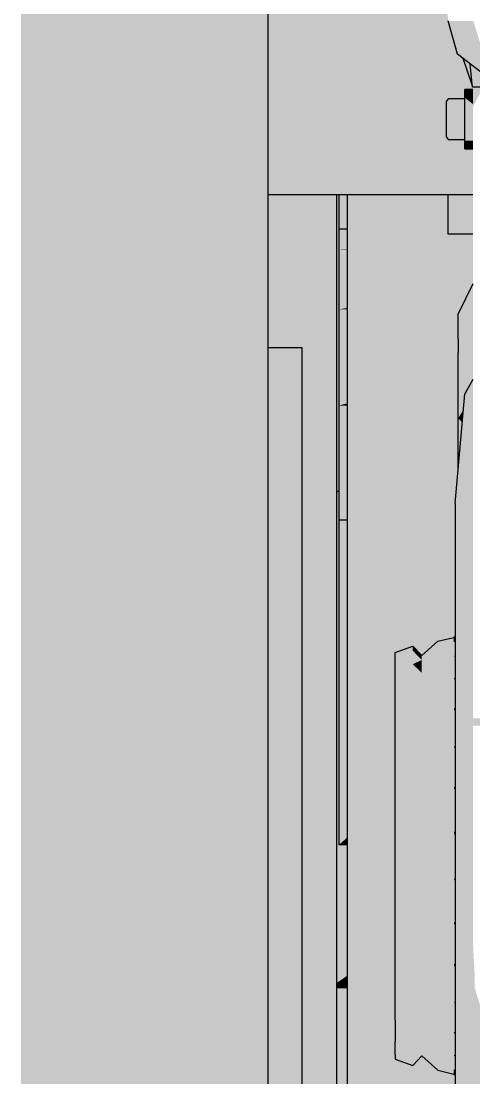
# Model space of a CAD drawing. Header units: millimetres. Extents: x 365175 to 2667127, y -330297 to -162108.
# Drawn here: x 1707990 to 1708253, y -326964 to -326348 of the extents above; entities that cross this region are included whole.
import ezdxf

# ---------------------------------------------------------------- set-up
doc = ezdxf.new("R2010")
doc.units = ezdxf.units.MM
doc.header["$MEASUREMENT"] = 0
for name, color, linetype in [('Cars', 7, 'Continuous'), ('Cotations - 1_100', 7, 'Continuous'), ('Portes ARCHICAD', 7, 'Continuous')]:
    doc.layers.add(name, color=color, linetype=linetype)
doc.styles.add('STYLE_GENERE_4', font='')
doc.styles.get('STYLE_GENERE_4').set_extended_font_data('Arial')
doc.dimstyles.new('STYLE_GENERE__3', dxfattribs={"dimtxt": 500, "dimasz": 190, "dimexe": 0.18, "dimexo": 0.0625, "dimgap": 0, "dimtad": 1, "dimlfac": 0.001, "dimzin": 0, "dimdsep": 46, "dimtxsty": 'STYLE_GENERE_4', "dimblk": 'ARROWHEAD_6', "dimblk1": 'ARROWHEAD_6', "dimblk2": 'ARROWHEAD_6', "dimcen": 0.09, "dimse1": 1, "dimse2": 1, "dimclrd": 5, "dimclre": 5, "dimclrt": 5, "dimazin": 0, "dimtfac": 1, "dimtdec": 4, "dimtmove": 0, "dimatfit": 3, "dimfxl": 0, "dimtolj": 1, "dimtzin": 0, "dimarcsym": 0})

# ---------------------------------------------------------------- blocks, each defined once
blk = doc.blocks.new('Élément de coupe_7_1', base_point=(1275690.65, -327096.82))
at = {"layer": 'Portes ARCHICAD', "linetype": 'Continuous', "lineweight": 0, "true_color": 0x000000}
for points in [[(1707989.74, -324696.82), (1707989.74, -327096.82), (1708179.75, -327096.82), (1708179.75, -326911.45), (1708173.43, -326911.45), (1708173.43, -327015.46), (1708133.43, -327015.46), (1708133.43, -325840.62), (1708110.49, -325837.51), (1708082.43, -325826.73), (1708071.18, -325802.79), (1708071.18, -325769.65), (1708079.67, -325742.83), (1708084.52, -325737.08), (1708121.21, -325721.73), (1708133.43, -325720.33), (1708133.43, -325690.33), (1708106.13, -325678.17), (1708104.28, -325673.38), (1708094.95, -325645.35), (1708102.83, -325511.08), (1708113.39, -325483.96), (1708117.99, -325477.42), (1708133.43, -325467.9), (1708133.43, -324696.82)], [(1707989.74, -325180.14), (1707989.74, -327096.82), (1708179.75, -327096.82), (1708179.75, -326911.45), (1708173.43, -326911.45), (1708173.43, -327015.46), (1708133.43, -327015.46), (1708133.43, -325840.62), (1708110.49, -325837.51), (1708082.43, -325826.73), (1708071.18, -325802.79), (1708071.18, -325769.65), (1708079.67, -325742.83), (1708084.52, -325737.08), (1708121.21, -325721.73), (1708133.43, -325720.33), (1708133.43, -325690.33), (1708106.13, -325678.17), (1708104.28, -325673.38), (1708094.95, -325645.35), (1708102.83, -325511.08), (1708113.39, -325483.96), (1708117.99, -325477.42), (1708133.43, -325467.9), (1708133.43, -325180.14)], [(1708179.75, -326449.46), (1708173.43, -326449.46), (1708173.43, -326622.46), (1708174.75, -326622.46), (1708174.75, -326469.46), (1708179.75, -326469.46)], [(1708179.75, -326449.46), (1708173.43, -326449.46), (1708173.43, -326622.46), (1708174.75, -326622.46), (1708174.75, -326469.46), (1708179.75, -326469.46)]]:
    blk.add_hatch(color=18, dxfattribs=at).paths.add_polyline_path(points)
blk = doc.blocks.new('Élément de coupe_13_1', base_point=(1275690.65, -327096.82))
at = {"layer": 'Cars', "linetype": 'Continuous', "lineweight": 0, "true_color": 0x000000}
for points in [[(1708133.43, -325840.62), (1708133.43, -326449.46), (1708236.31, -326338.22), (1708229.39, -326317.76), (1708208.13, -326289.01), (1708200.6, -326007.86), (1708208.34, -325994.37), (1708208.83, -325939.75), (1708202.06, -325937.88), (1708181.15, -325923.02), (1708169.38, -325903.01), (1708165.7, -325880.85), (1708167.37, -325845.22)], [(1708133.43, -325840.62), (1708133.43, -326449.46), (1708236.31, -326338.22), (1708229.39, -326317.76), (1708208.13, -326289.01), (1708200.6, -326007.86), (1708208.34, -325994.37), (1708208.83, -325939.75), (1708202.06, -325937.88), (1708181.15, -325923.02), (1708169.38, -325903.01), (1708165.7, -325880.85), (1708167.37, -325845.22)], [(1708133.43, -326449.46), (1708252.78, -326449.46), (1708252.78, -326422.79), (1708248.12, -326422.79), (1708248.12, -326417.62), (1708238.63, -326417.62), (1708237.18, -326415.93), (1708237.18, -326395.2), (1708238.63, -326393.51), (1708248.12, -326393.51), (1708248.12, -326388.35), (1708252.78, -326388.35), (1708252.78, -326386.95), (1708252.58, -326386.95), (1708252.5, -326386.11), (1708247.14, -326370.25), (1708243.81, -326367.7), (1708238.41, -326348.3), (1708238, -326343.24), (1708236.31, -326338.22)], [(1708133.43, -326449.46), (1708252.78, -326449.46), (1708252.78, -326422.79), (1708248.12, -326422.79), (1708248.12, -326417.62), (1708238.63, -326417.62), (1708237.18, -326415.93), (1708237.18, -326395.2), (1708238.63, -326393.51), (1708248.12, -326393.51), (1708248.12, -326388.35), (1708252.78, -326388.35), (1708252.78, -326386.95), (1708252.58, -326386.95), (1708252.5, -326386.11), (1708247.14, -326370.25), (1708243.81, -326367.7), (1708238.41, -326348.3), (1708238, -326343.24), (1708236.31, -326338.22)], [(1708253.11, -326348.42), (1708238.41, -326348.3), (1708259.07, -326367.98)], [(1708253.11, -326348.42), (1708238.41, -326348.3), (1708259.07, -326367.98)], [(1708238.41, -326348.3), (1708243.81, -326367.7), (1708259.07, -326367.98)], [(1708238.41, -326348.3), (1708243.81, -326367.7), (1708259.07, -326367.98)], [(1708259.07, -326367.98), (1708243.81, -326367.7), (1708263.02, -326382.43)], [(1708259.07, -326367.98), (1708243.81, -326367.7), (1708263.02, -326382.43)], [(1708251.31, -326373.45), (1708247.14, -326370.25), (1708252.5, -326386.11)], [(1708251.31, -326373.45), (1708247.14, -326370.25), (1708252.5, -326386.11)], [(1708251.31, -326373.45), (1708252.58, -326386.95), (1708253.36, -326375.02)], [(1708251.31, -326373.45), (1708252.58, -326386.95), (1708253.36, -326375.02)], [(1708253.36, -326375.02), (1708252.58, -326386.95), (1708258.49, -326386.99), (1708258.47, -326378.94)], [(1708253.36, -326375.02), (1708252.58, -326386.95), (1708258.49, -326386.99), (1708258.47, -326378.94)], [(1708252.78, -326398.67), (1708258.7, -326386.99), (1708258.49, -326386.99), (1708252.78, -326386.95)], [(1708252.78, -326398.67), (1708258.7, -326386.99), (1708258.49, -326386.99), (1708252.78, -326386.95)], [(1708248.12, -326393.51), (1708237.18, -326395.2), (1708248.12, -326395.2)], [(1708248.12, -326393.51), (1708237.18, -326395.2), (1708248.12, -326395.2)], [(1708248.12, -326393.51), (1708238.63, -326393.51), (1708237.18, -326395.2)], [(1708248.12, -326393.51), (1708238.63, -326393.51), (1708237.18, -326395.2)], [(1708248.12, -326393.06), (1708252.78, -326393.06), (1708252.78, -326389.03), (1708248.12, -326388.35)], [(1708248.12, -326393.06), (1708252.78, -326393.06), (1708252.78, -326389.03), (1708248.12, -326388.35)], [(1708248.12, -326388.35), (1708252.78, -326389.03), (1708252.78, -326388.35)], [(1708248.12, -326388.35), (1708252.78, -326389.03), (1708252.78, -326388.35)], [(1708248.12, -326393.06), (1708252.78, -326396.7), (1708252.78, -326393.06)], [(1708248.12, -326393.06), (1708252.78, -326396.7), (1708252.78, -326393.06)], [(1708248.12, -326393.06), (1708248.12, -326418.07), (1708252.78, -326418.07), (1708252.78, -326398.67), (1708252.78, -326396.7)], [(1708248.12, -326393.06), (1708248.12, -326418.07), (1708252.78, -326418.07), (1708252.78, -326398.67), (1708252.78, -326396.7)], [(1708237.18, -326415.93), (1708248.12, -326395.2), (1708237.18, -326395.2)], [(1708237.18, -326415.93), (1708248.12, -326395.2), (1708237.18, -326395.2)], [(1708248.12, -326395.2), (1708237.18, -326415.93), (1708248.12, -326415.93)], [(1708248.12, -326395.2), (1708237.18, -326415.93), (1708248.12, -326415.93)], [(1708248.12, -326415.93), (1708237.18, -326415.93), (1708248.12, -326417.62)], [(1708248.12, -326415.93), (1708237.18, -326415.93), (1708248.12, -326417.62)], [(1708237.18, -326415.93), (1708238.63, -326417.62), (1708248.12, -326417.62)], [(1708237.18, -326415.93), (1708238.63, -326417.62), (1708248.12, -326417.62)], [(1708248.12, -326422.79), (1708252.78, -326422.79), (1708252.78, -326420.3), (1708252.78, -326418.76), (1708248.12, -326418.07)], [(1708248.12, -326422.79), (1708252.78, -326422.79), (1708252.78, -326420.3), (1708252.78, -326418.76), (1708248.12, -326418.07)], [(1708248.12, -326418.07), (1708252.78, -326418.76), (1708252.78, -326418.07)], [(1708248.12, -326418.07), (1708252.78, -326418.76), (1708252.78, -326418.07)], [(1708153.43, -326538.55), (1708133.43, -326449.46), (1708133.43, -326538.55)], [(1708153.43, -326538.55), (1708133.43, -326449.46), (1708133.43, -326538.55)], [(1708153.43, -326538.55), (1708133.43, -326449.46), (1708133.43, -326538.55)], [(1708153.43, -326538.55), (1708173.43, -326449.46), (1708133.43, -326449.46)], [(1708153.43, -326538.55), (1708173.43, -326449.46), (1708133.43, -326449.46)], [(1708153.43, -326538.55), (1708173.43, -326449.46), (1708133.43, -326449.46)], [(1708173.43, -326668.55), (1708173.43, -326449.46), (1708153.43, -326538.55)], [(1708173.43, -326668.55), (1708173.43, -326449.46), (1708153.43, -326538.55)], [(1708173.43, -326668.55), (1708173.43, -326449.46), (1708153.43, -326538.55)], [(1708179.75, -327015.46), (1708242.39, -326992.67), (1708242.39, -326962.65), (1708241.69, -326962.03), (1708232.36, -326959.78), (1708223.03, -326951.41), (1708217.82, -326956.89), (1708207.54, -326953.27), (1708207.54, -326716.25), (1708217.82, -326712.63), (1708223.03, -326718.11), (1708232.36, -326709.74), (1708241.69, -326707.49), (1708242.39, -326706.87), (1708242.39, -326629.43), (1708244.23, -326609.01), (1708244.23, -326518.91), (1708252.78, -326501.52), (1708252.78, -326478.6), (1708252.78, -326472.46), (1708238.22, -326472.46), (1708238.22, -326449.46), (1708179.75, -326449.46)], [(1708179.75, -327015.46), (1708242.39, -326992.67), (1708242.39, -326962.65), (1708241.69, -326962.03), (1708232.36, -326959.78), (1708223.03, -326951.41), (1708217.82, -326956.89), (1708207.54, -326953.27), (1708207.54, -326716.25), (1708217.82, -326712.63), (1708223.03, -326718.11), (1708232.36, -326709.74), (1708241.69, -326707.49), (1708242.39, -326706.87), (1708242.39, -326629.43), (1708244.23, -326609.01), (1708244.23, -326518.91), (1708252.78, -326501.52), (1708252.78, -326478.6), (1708252.78, -326472.46), (1708238.22, -326472.46), (1708238.22, -326449.46), (1708179.75, -326449.46)], [(1708238.22, -326472.46), (1708252.78, -326472.23), (1708252.78, -326459.83), (1708252.78, -326450.25), (1708252.78, -326449.46), (1708238.22, -326449.46)], [(1708238.22, -326472.46), (1708252.78, -326472.23), (1708252.78, -326459.83), (1708252.78, -326450.25), (1708252.78, -326449.46), (1708238.22, -326449.46)], [(1708174.75, -326481.37), (1708179.75, -326481.09), (1708179.75, -326469.46), (1708174.75, -326469.46)], [(1708174.75, -326481.37), (1708179.75, -326481.09), (1708179.75, -326469.46), (1708174.75, -326469.46)], [(1708238.22, -326472.46), (1708252.78, -326472.46), (1708252.78, -326472.23)], [(1708238.22, -326472.46), (1708252.78, -326472.46), (1708252.78, -326472.23)], [(1708174.75, -326481.37), (1708179.75, -326481.37), (1708179.75, -326481.09)], [(1708174.75, -326481.37), (1708179.75, -326481.37), (1708179.75, -326481.09)], [(1708174.75, -326516.38), (1708179.75, -326515.56), (1708179.75, -326481.37), (1708174.75, -326481.37)], [(1708174.75, -326516.38), (1708179.75, -326515.56), (1708179.75, -326481.37), (1708174.75, -326481.37)], [(1708244.23, -326525.26), (1708252.78, -326505.38), (1708252.78, -326501.52), (1708244.23, -326518.91)], [(1708244.23, -326525.26), (1708252.78, -326505.38), (1708252.78, -326501.52), (1708244.23, -326518.91)], [(1708252.78, -326505.38), (1708244.23, -326525.26), (1708252.78, -326508.19), (1708252.78, -326505.84)], [(1708252.78, -326505.38), (1708244.23, -326525.26), (1708252.78, -326508.19), (1708252.78, -326505.84)], [(1708244.23, -326533.69), (1708252.78, -326513.31), (1708252.78, -326511.11), (1708252.78, -326508.19), (1708244.23, -326525.26)], [(1708244.23, -326533.69), (1708252.78, -326513.31), (1708252.78, -326511.11), (1708252.78, -326508.19), (1708244.23, -326525.26)], [(1708174.75, -326516.38), (1708179.75, -326516.38), (1708179.75, -326515.56)], [(1708174.75, -326516.38), (1708179.75, -326516.38), (1708179.75, -326515.56)], [(1708174.75, -326572.42), (1708179.75, -326571.1), (1708179.75, -326516.38), (1708174.75, -326516.38)], [(1708174.75, -326572.42), (1708179.75, -326571.1), (1708179.75, -326516.38), (1708174.75, -326516.38)], [(1708244.23, -326533.69), (1708252.78, -326517.24), (1708252.78, -326513.31)], [(1708244.23, -326533.69), (1708252.78, -326517.24), (1708252.78, -326513.31)], [(1708244.23, -326533.69), (1708244.23, -326541.51), (1708252.78, -326521.99), (1708252.78, -326517.24)], [(1708244.23, -326533.69), (1708244.23, -326541.51), (1708252.78, -326521.99), (1708252.78, -326517.24)], [(1708244.23, -326541.51), (1708252.78, -326525.17), (1708252.78, -326522.08), (1708252.78, -326521.99)], [(1708244.23, -326541.51), (1708252.78, -326525.17), (1708252.78, -326522.08), (1708252.78, -326521.99)], [(1708244.23, -326541.51), (1708252.78, -326542.17), (1708252.78, -326525.17)], [(1708244.23, -326541.51), (1708252.78, -326542.17), (1708252.78, -326525.17)], [(1708133.43, -327015.46), (1708153.43, -326538.55), (1708133.43, -326538.55)], [(1708133.43, -327015.46), (1708153.43, -326538.55), (1708133.43, -326538.55)], [(1708133.43, -327015.46), (1708153.43, -326538.55), (1708133.43, -326538.55)], [(1708153.43, -327015.46), (1708153.43, -326538.55), (1708133.43, -327015.46)], [(1708153.43, -327015.46), (1708153.43, -326538.55), (1708133.43, -327015.46)], [(1708153.43, -327015.46), (1708153.43, -326538.55), (1708133.43, -327015.46)], [(1708153.43, -326668.55), (1708173.43, -326668.55), (1708153.43, -326538.55)], [(1708153.43, -326668.55), (1708173.43, -326668.55), (1708153.43, -326538.55)], [(1708153.43, -326668.55), (1708173.43, -326668.55), (1708153.43, -326538.55)], [(1708244.23, -326541.51), (1708244.23, -326579.88), (1708247.32, -326574.69), (1708248.13, -326565.66), (1708252.78, -326557.24), (1708252.78, -326542.17)], [(1708244.23, -326541.51), (1708244.23, -326579.88), (1708247.32, -326574.69), (1708248.13, -326565.66), (1708252.78, -326557.24), (1708252.78, -326542.17)], [(1708248.13, -326565.66), (1708248.13, -326571.54), (1708252.78, -326561.51), (1708252.78, -326557.24)], [(1708248.13, -326565.66), (1708248.13, -326571.54), (1708252.78, -326561.51), (1708252.78, -326557.24)], [(1708242.39, -326633.92), (1708248.13, -326565.66), (1708242.39, -326629.43)], [(1708242.39, -326633.92), (1708248.13, -326565.66), (1708242.39, -326629.43)], [(1708248.13, -326565.66), (1708242.39, -326633.92), (1708248.13, -326571.54)], [(1708248.13, -326565.66), (1708242.39, -326633.92), (1708248.13, -326571.54)], [(1708252.78, -326561.51), (1708248.13, -326571.54), (1708252.78, -326563.3)], [(1708252.78, -326561.51), (1708248.13, -326571.54), (1708252.78, -326563.3)], [(1708248.13, -326588.93), (1708252.78, -326575.93), (1708252.78, -326563.3), (1708248.13, -326571.54)], [(1708248.13, -326588.93), (1708252.78, -326575.93), (1708252.78, -326563.3), (1708248.13, -326571.54)], [(1708174.75, -326572.42), (1708179.75, -326572.42), (1708179.75, -326571.1)], [(1708174.75, -326572.42), (1708179.75, -326572.42), (1708179.75, -326571.1)], [(1708174.75, -326638.96), (1708179.75, -326638.96), (1708179.75, -326572.42), (1708174.75, -326572.42)], [(1708174.75, -326638.96), (1708179.75, -326638.96), (1708179.75, -326572.42), (1708174.75, -326572.42)], [(1708248.13, -326588.93), (1708248.13, -326571.54), (1708242.39, -326647.18)], [(1708248.13, -326588.93), (1708248.13, -326571.54), (1708242.39, -326647.18)], [(1708242.39, -326633.92), (1708242.39, -326647.18), (1708248.13, -326571.54)], [(1708242.39, -326633.92), (1708242.39, -326647.18), (1708248.13, -326571.54)], [(1708244.23, -326579.88), (1708246.63, -326582.27), (1708247.32, -326574.69)], [(1708244.23, -326579.88), (1708246.63, -326582.27), (1708247.32, -326574.69)], [(1708252.78, -326575.93), (1708248.13, -326588.93), (1708252.78, -326581.23), (1708252.78, -326579.58)], [(1708252.78, -326575.93), (1708248.13, -326588.93), (1708252.78, -326581.23), (1708252.78, -326579.58)], [(1708244.23, -326579.88), (1708244.23, -326609.01), (1708246.63, -326582.27)], [(1708244.23, -326579.88), (1708244.23, -326609.01), (1708246.63, -326582.27)], [(1708248.13, -326617.05), (1708252.78, -326601.66), (1708252.78, -326586.66), (1708252.78, -326581.23), (1708248.13, -326588.93)], [(1708248.13, -326617.05), (1708252.78, -326601.66), (1708252.78, -326586.66), (1708252.78, -326581.23), (1708248.13, -326588.93)], [(1708248.13, -326617.05), (1708248.13, -326588.93), (1708242.39, -326668.64)], [(1708248.13, -326617.05), (1708248.13, -326588.93), (1708242.39, -326668.64)], [(1708242.39, -326668.64), (1708248.13, -326588.93), (1708242.39, -326647.18)], [(1708242.39, -326668.64), (1708248.13, -326588.93), (1708242.39, -326647.18)], [(1708248.13, -326617.05), (1708252.78, -326610.24), (1708252.78, -326601.66)], [(1708248.13, -326617.05), (1708252.78, -326610.24), (1708252.78, -326601.66)], [(1708248.13, -326617.05), (1708248.13, -326654.7), (1708252.78, -326637.59), (1708252.78, -326610.24)], [(1708248.13, -326617.05), (1708248.13, -326654.7), (1708252.78, -326637.59), (1708252.78, -326610.24)], [(1708248.13, -326654.7), (1708248.13, -326617.05), (1708242.39, -326697.37)], [(1708248.13, -326654.7), (1708248.13, -326617.05), (1708242.39, -326697.37)], [(1708242.39, -326697.37), (1708248.13, -326617.05), (1708242.39, -326668.64)], [(1708242.39, -326697.37), (1708248.13, -326617.05), (1708242.39, -326668.64)], [(1708173.43, -326622.46), (1708173.43, -326638.93), (1708174.75, -326644.77), (1708174.75, -326622.46)], [(1708173.43, -326622.46), (1708173.43, -326638.93), (1708174.75, -326644.77), (1708174.75, -326622.46)], [(1708173.43, -326638.93), (1708173.43, -326656.54), (1708174.75, -326668.63), (1708174.75, -326646.16), (1708174.75, -326644.77)], [(1708173.43, -326638.93), (1708173.43, -326656.54), (1708174.75, -326668.63), (1708174.75, -326646.16), (1708174.75, -326644.77)], [(1708174.75, -326828.46), (1708179.75, -326824.01), (1708179.75, -326638.96), (1708174.75, -326638.96)], [(1708174.75, -326828.46), (1708179.75, -326824.01), (1708179.75, -326638.96), (1708174.75, -326638.96)], [(1708252.78, -326637.59), (1708248.13, -326654.7), (1708252.78, -326649.06), (1708252.78, -326643.24)], [(1708252.78, -326637.59), (1708248.13, -326654.7), (1708252.78, -326649.06), (1708252.78, -326643.24)], [(1708248.13, -326700.21), (1708252.78, -326682.12), (1708252.78, -326649.06), (1708248.13, -326654.7)], [(1708248.13, -326700.21), (1708252.78, -326682.12), (1708252.78, -326649.06), (1708248.13, -326654.7)], [(1708173.43, -326908.91), (1708179.75, -326904.59), (1708179.75, -326828.46), (1708174.75, -326828.46), (1708174.75, -326668.63), (1708173.43, -326656.54)], [(1708173.43, -326908.91), (1708179.75, -326904.59), (1708179.75, -326828.46), (1708174.75, -326828.46), (1708174.75, -326668.63), (1708173.43, -326656.54)], [(1708242.39, -326732.09), (1708248.13, -326654.7), (1708242.39, -326697.37)], [(1708242.39, -326732.09), (1708248.13, -326654.7), (1708242.39, -326697.37)], [(1708248.13, -326700.21), (1708248.13, -326654.7), (1708242.39, -326732.09)], [(1708248.13, -326700.21), (1708248.13, -326654.7), (1708242.39, -326732.09)], [(1708173.43, -326885.46), (1708153.43, -326668.55), (1708153.43, -326885.46)], [(1708173.43, -326885.46), (1708153.43, -326668.55), (1708153.43, -326885.46)], [(1708173.43, -326885.46), (1708153.43, -326668.55), (1708153.43, -326885.46)], [(1708153.43, -326668.55), (1708173.43, -326885.46), (1708173.43, -326668.55)], [(1708153.43, -326668.55), (1708173.43, -326885.46), (1708173.43, -326668.55)], [(1708153.43, -326668.55), (1708173.43, -326885.46), (1708173.43, -326668.55)], [(1708248.13, -326700.21), (1708252.78, -326696), (1708252.78, -326688.02), (1708252.78, -326682.12)], [(1708248.13, -326700.21), (1708252.78, -326696), (1708252.78, -326688.02), (1708252.78, -326682.12)], [(1708248.13, -326751.6), (1708248.13, -326700.21), (1708242.39, -326771.31)], [(1708248.13, -326751.6), (1708248.13, -326700.21), (1708242.39, -326771.31)], [(1708242.39, -326771.31), (1708248.13, -326700.21), (1708242.39, -326732.09)], [(1708242.39, -326771.31), (1708248.13, -326700.21), (1708242.39, -326732.09)], [(1708248.13, -326700.21), (1708248.13, -326751.6), (1708252.78, -326733.33), (1708252.78, -326696)], [(1708248.13, -326700.21), (1708248.13, -326751.6), (1708252.78, -326733.33), (1708252.78, -326696)], [(1708232.36, -326712.47), (1708241.69, -326707.49), (1708232.36, -326709.74)], [(1708232.36, -326712.47), (1708241.69, -326707.49), (1708232.36, -326709.74)], [(1708241.69, -326710.27), (1708241.69, -326707.49), (1708232.36, -326712.47)], [(1708241.69, -326710.27), (1708241.69, -326707.49), (1708232.36, -326712.47)], [(1708241.69, -326707.49), (1708242.39, -326707.02), (1708242.39, -326706.87)], [(1708241.69, -326707.49), (1708242.39, -326707.02), (1708242.39, -326706.87)], [(1708241.69, -326710.27), (1708242.39, -326709.49), (1708242.39, -326707.02), (1708241.69, -326707.49)], [(1708241.69, -326710.27), (1708242.39, -326709.49), (1708242.39, -326707.02), (1708241.69, -326707.49)], [(1708207.54, -326718.84), (1708217.82, -326712.63), (1708207.54, -326716.25)], [(1708207.54, -326718.84), (1708217.82, -326712.63), (1708207.54, -326716.25)], [(1708217.82, -326715.3), (1708217.82, -326712.63), (1708207.54, -326718.84)], [(1708217.82, -326715.3), (1708217.82, -326712.63), (1708207.54, -326718.84)], [(1708223.03, -326718.11), (1708217.82, -326712.63), (1708217.82, -326715.3)], [(1708223.03, -326718.11), (1708217.82, -326712.63), (1708217.82, -326715.3)], [(1708232.36, -326712.47), (1708232.36, -326709.74), (1708223.03, -326720.66)], [(1708232.36, -326712.47), (1708232.36, -326709.74), (1708223.03, -326720.66)], [(1708232.36, -326709.74), (1708223.03, -326718.11), (1708223.03, -326720.66)], [(1708232.36, -326709.74), (1708223.03, -326718.11), (1708223.03, -326720.66)], [(1708223.03, -326720.66), (1708223.03, -326728.19), (1708232.36, -326712.47)], [(1708223.03, -326720.66), (1708223.03, -326728.19), (1708232.36, -326712.47)], [(1708232.36, -326712.47), (1708223.03, -326728.19), (1708232.36, -326720.55)], [(1708232.36, -326712.47), (1708223.03, -326728.19), (1708232.36, -326720.55)], [(1708241.69, -326710.27), (1708232.36, -326720.55), (1708241.69, -326718.5)], [(1708241.69, -326710.27), (1708232.36, -326720.55), (1708241.69, -326718.5)], [(1708241.69, -326710.27), (1708232.36, -326712.47), (1708232.36, -326720.55)], [(1708241.69, -326710.27), (1708232.36, -326712.47), (1708232.36, -326720.55)], [(1708241.69, -326710.27), (1708242.39, -326709.66), (1708242.39, -326709.49)], [(1708241.69, -326710.27), (1708242.39, -326709.66), (1708242.39, -326709.49)], [(1708241.69, -326710.27), (1708242.39, -326710.19), (1708242.39, -326709.66)], [(1708241.69, -326710.27), (1708242.39, -326710.19), (1708242.39, -326709.66)], [(1708241.69, -326718.5), (1708242.39, -326717.92), (1708242.39, -326710.19), (1708241.69, -326710.27)], [(1708241.69, -326718.5), (1708242.39, -326717.92), (1708242.39, -326710.19), (1708241.69, -326710.27)], [(1708217.82, -326715.3), (1708207.54, -326726.49), (1708217.82, -326723.19)], [(1708217.82, -326715.3), (1708207.54, -326726.49), (1708217.82, -326723.19)], [(1708217.82, -326715.3), (1708207.54, -326718.84), (1708207.54, -326726.49)], [(1708217.82, -326715.3), (1708207.54, -326718.84), (1708207.54, -326726.49)], [(1708223.03, -326720.66), (1708217.82, -326715.3), (1708217.82, -326723.19)], [(1708223.03, -326720.66), (1708217.82, -326715.3), (1708217.82, -326723.19)], [(1708223.03, -326720.66), (1708223.03, -326718.11), (1708217.82, -326715.3)], [(1708223.03, -326720.66), (1708223.03, -326718.11), (1708217.82, -326715.3)], [(1708241.69, -326731.8), (1708241.69, -326718.5), (1708232.36, -326733.62)], [(1708241.69, -326731.8), (1708241.69, -326718.5), (1708232.36, -326733.62)], [(1708232.36, -326733.62), (1708241.69, -326718.5), (1708232.36, -326720.55)], [(1708232.36, -326733.62), (1708241.69, -326718.5), (1708232.36, -326720.55)], [(1708241.69, -326718.5), (1708242.39, -326718.77), (1708242.39, -326717.92)], [(1708241.69, -326718.5), (1708242.39, -326718.77), (1708242.39, -326717.92)], [(1708241.69, -326718.5), (1708241.69, -326731.8), (1708242.39, -326730.58), (1708242.39, -326718.77)], [(1708241.69, -326718.5), (1708241.69, -326731.8), (1708242.39, -326730.58), (1708242.39, -326718.77)], [(1708217.82, -326735.95), (1708217.82, -326723.19), (1708207.54, -326738.88)], [(1708217.82, -326735.95), (1708217.82, -326723.19), (1708207.54, -326738.88)], [(1708217.82, -326723.19), (1708207.54, -326726.49), (1708207.54, -326738.88)], [(1708217.82, -326723.19), (1708207.54, -326726.49), (1708207.54, -326738.88)], [(1708223.03, -326720.66), (1708217.82, -326723.19), (1708223.03, -326728.19)], [(1708223.03, -326720.66), (1708217.82, -326723.19), (1708223.03, -326728.19)], [(1708223.03, -326728.19), (1708217.82, -326723.19), (1708217.82, -326735.95)], [(1708223.03, -326728.19), (1708217.82, -326723.19), (1708217.82, -326735.95)], [(1708232.36, -326733.62), (1708232.36, -326720.55), (1708223.03, -326728.19)], [(1708232.36, -326733.62), (1708232.36, -326720.55), (1708223.03, -326728.19)], [(1708223.03, -326740.39), (1708223.03, -326728.19), (1708217.82, -326735.95)], [(1708223.03, -326740.39), (1708223.03, -326728.19), (1708217.82, -326735.95)], [(1708232.36, -326733.62), (1708223.03, -326728.19), (1708223.03, -326740.39)], [(1708232.36, -326733.62), (1708223.03, -326728.19), (1708223.03, -326740.39)], [(1708241.69, -326749.6), (1708241.69, -326731.8), (1708232.36, -326751.11)], [(1708241.69, -326749.6), (1708241.69, -326731.8), (1708232.36, -326751.11)], [(1708232.36, -326751.11), (1708241.69, -326731.8), (1708232.36, -326733.62)], [(1708232.36, -326751.11), (1708241.69, -326731.8), (1708232.36, -326733.62)], [(1708241.69, -326731.8), (1708242.39, -326731.29), (1708242.39, -326730.58)], [(1708241.69, -326731.8), (1708242.39, -326731.29), (1708242.39, -326730.58)], [(1708241.69, -326731.8), (1708242.39, -326732.24), (1708242.39, -326732.09), (1708242.39, -326731.29)], [(1708241.69, -326731.8), (1708242.39, -326732.24), (1708242.39, -326732.09), (1708242.39, -326731.29)], [(1708241.69, -326731.8), (1708241.69, -326749.6), (1708242.39, -326748.06), (1708242.39, -326732.24)], [(1708241.69, -326731.8), (1708241.69, -326749.6), (1708242.39, -326748.06), (1708242.39, -326732.24)], [(1708217.82, -326753.04), (1708217.82, -326735.95), (1708207.54, -326755.46)], [(1708217.82, -326753.04), (1708217.82, -326735.95), (1708207.54, -326755.46)], [(1708207.54, -326755.46), (1708217.82, -326735.95), (1708207.54, -326738.88)], [(1708207.54, -326755.46), (1708217.82, -326735.95), (1708207.54, -326738.88)], [(1708217.82, -326753.04), (1708223.03, -326740.39), (1708217.82, -326735.95)], [(1708217.82, -326753.04), (1708223.03, -326740.39), (1708217.82, -326735.95)], [(1708232.36, -326751.11), (1708232.36, -326733.62), (1708223.03, -326756.7)], [(1708232.36, -326751.11), (1708232.36, -326733.62), (1708223.03, -326756.7)], [(1708223.03, -326756.7), (1708232.36, -326733.62), (1708223.03, -326740.39)], [(1708223.03, -326756.7), (1708232.36, -326733.62), (1708223.03, -326740.39)], [(1708248.13, -326751.6), (1708252.78, -326749), (1708252.78, -326733.33)], [(1708248.13, -326751.6), (1708252.78, -326749), (1708252.78, -326733.33)], [(1708223.03, -326756.7), (1708223.03, -326740.39), (1708217.82, -326753.04)], [(1708223.03, -326756.7), (1708223.03, -326740.39), (1708217.82, -326753.04)], [(1708241.69, -326771.13), (1708241.69, -326749.6), (1708232.36, -326772.25)], [(1708241.69, -326771.13), (1708241.69, -326749.6), (1708232.36, -326772.25)], [(1708241.69, -326749.6), (1708232.36, -326751.11), (1708232.36, -326772.25)], [(1708241.69, -326749.6), (1708232.36, -326751.11), (1708232.36, -326772.25)], [(1708241.69, -326749.6), (1708242.39, -326749.18), (1708242.39, -326748.06)], [(1708241.69, -326749.6), (1708242.39, -326749.18), (1708242.39, -326748.06)], [(1708241.69, -326749.6), (1708242.39, -326750.56), (1708242.39, -326749.18)], [(1708241.69, -326749.6), (1708242.39, -326750.56), (1708242.39, -326749.18)], [(1708241.69, -326749.6), (1708241.69, -326771.13), (1708242.39, -326770.81), (1708242.39, -326750.56)], [(1708241.69, -326749.6), (1708241.69, -326771.13), (1708242.39, -326770.81), (1708242.39, -326750.56)], [(1708248.13, -326806.63), (1708252.78, -326788.97), (1708252.78, -326759.02), (1708260.68, -326759.02), (1708260.82, -326758.51), (1708260.85, -326754.63), (1708252.78, -326754.63), (1708252.78, -326749), (1708248.13, -326751.6)], [(1708248.13, -326806.63), (1708252.78, -326788.97), (1708252.78, -326759.02), (1708260.68, -326759.02), (1708260.82, -326758.51), (1708260.85, -326754.63), (1708252.78, -326754.63), (1708252.78, -326749), (1708248.13, -326751.6)], [(1708217.82, -326773.69), (1708217.82, -326753.04), (1708207.54, -326775.5)], [(1708217.82, -326773.69), (1708217.82, -326753.04), (1708207.54, -326775.5)], [(1708207.54, -326775.5), (1708217.82, -326753.04), (1708207.54, -326755.46)], [(1708207.54, -326775.5), (1708217.82, -326753.04), (1708207.54, -326755.46)], [(1708217.82, -326773.69), (1708223.03, -326756.7), (1708217.82, -326753.04)], [(1708217.82, -326773.69), (1708223.03, -326756.7), (1708217.82, -326753.04)], [(1708223.03, -326776.43), (1708223.03, -326756.7), (1708217.82, -326773.69)], [(1708223.03, -326776.43), (1708223.03, -326756.7), (1708217.82, -326773.69)], [(1708232.36, -326772.25), (1708232.36, -326751.11), (1708223.03, -326776.43)], [(1708232.36, -326772.25), (1708232.36, -326751.11), (1708223.03, -326776.43)], [(1708232.36, -326751.11), (1708223.03, -326756.7), (1708223.03, -326776.43)], [(1708232.36, -326751.11), (1708223.03, -326756.7), (1708223.03, -326776.43)], [(1708248.13, -326806.63), (1708248.13, -326751.6), (1708242.39, -326813.3)], [(1708248.13, -326806.63), (1708248.13, -326751.6), (1708242.39, -326813.3)], [(1708242.39, -326813.3), (1708248.13, -326751.6), (1708242.39, -326771.31)], [(1708242.39, -326813.3), (1708248.13, -326751.6), (1708242.39, -326771.31)], [(1708217.82, -326797.02), (1708217.82, -326773.69), (1708207.54, -326798.14)], [(1708217.82, -326797.02), (1708217.82, -326773.69), (1708207.54, -326798.14)], [(1708207.54, -326798.14), (1708217.82, -326773.69), (1708207.54, -326775.5)], [(1708207.54, -326798.14), (1708217.82, -326773.69), (1708207.54, -326775.5)], [(1708217.82, -326797.02), (1708223.03, -326776.43), (1708217.82, -326773.69)], [(1708217.82, -326797.02), (1708223.03, -326776.43), (1708217.82, -326773.69)], [(1708232.36, -326796.13), (1708232.36, -326772.25), (1708223.03, -326798.71)], [(1708232.36, -326796.13), (1708232.36, -326772.25), (1708223.03, -326798.71)], [(1708232.36, -326772.25), (1708223.03, -326776.43), (1708223.03, -326798.71)], [(1708232.36, -326772.25), (1708223.03, -326776.43), (1708223.03, -326798.71)], [(1708241.69, -326795.43), (1708241.69, -326771.13), (1708232.36, -326796.13)], [(1708241.69, -326795.43), (1708241.69, -326771.13), (1708232.36, -326796.13)], [(1708232.36, -326796.13), (1708241.69, -326771.13), (1708232.36, -326772.25)], [(1708232.36, -326796.13), (1708241.69, -326771.13), (1708232.36, -326772.25)], [(1708241.69, -326771.13), (1708242.39, -326772.35), (1708242.39, -326771.31), (1708242.39, -326770.81)], [(1708241.69, -326771.13), (1708242.39, -326772.35), (1708242.39, -326771.31), (1708242.39, -326770.81)], [(1708241.69, -326771.13), (1708241.69, -326795.43), (1708242.39, -326793.94), (1708242.39, -326772.35)], [(1708241.69, -326771.13), (1708241.69, -326795.43), (1708242.39, -326793.94), (1708242.39, -326772.35)], [(1708217.82, -326797.02), (1708223.03, -326798.71), (1708223.03, -326776.43)], [(1708217.82, -326797.02), (1708223.03, -326798.71), (1708223.03, -326776.43)], [(1708248.13, -326806.63), (1708252.78, -326805.75), (1708252.78, -326788.97)], [(1708248.13, -326806.63), (1708252.78, -326805.75), (1708252.78, -326788.97)], [(1708217.82, -326821.99), (1708217.82, -326797.02), (1708207.54, -326822.37)], [(1708217.82, -326821.99), (1708217.82, -326797.02), (1708207.54, -326822.37)], [(1708207.54, -326822.37), (1708217.82, -326797.02), (1708207.54, -326798.14)], [(1708207.54, -326822.37), (1708217.82, -326797.02), (1708207.54, -326798.14)], [(1708217.82, -326821.99), (1708223.03, -326798.71), (1708217.82, -326797.02)], [(1708217.82, -326821.99), (1708223.03, -326798.71), (1708217.82, -326797.02)], [(1708223.03, -326822.57), (1708223.03, -326798.71), (1708217.82, -326821.99)], [(1708223.03, -326822.57), (1708223.03, -326798.71), (1708217.82, -326821.99)], [(1708232.36, -326796.13), (1708223.03, -326822.57), (1708232.36, -326821.69)], [(1708232.36, -326796.13), (1708223.03, -326822.57), (1708232.36, -326821.69)], [(1708232.36, -326796.13), (1708223.03, -326798.71), (1708223.03, -326822.57)], [(1708232.36, -326796.13), (1708223.03, -326798.71), (1708223.03, -326822.57)], [(1708241.69, -326821.46), (1708241.69, -326795.43), (1708232.36, -326821.69)], [(1708241.69, -326821.46), (1708241.69, -326795.43), (1708232.36, -326821.69)], [(1708232.36, -326821.69), (1708241.69, -326795.43), (1708232.36, -326796.13)], [(1708232.36, -326821.69), (1708241.69, -326795.43), (1708232.36, -326796.13)], [(1708241.69, -326795.43), (1708242.39, -326795.24), (1708242.39, -326793.94)], [(1708241.69, -326795.43), (1708242.39, -326795.24), (1708242.39, -326793.94)], [(1708241.69, -326795.43), (1708242.39, -326796.63), (1708242.39, -326795.24)], [(1708241.69, -326795.43), (1708242.39, -326796.63), (1708242.39, -326795.24)], [(1708241.69, -326821.46), (1708242.39, -326819.74), (1708242.39, -326813.3), (1708242.39, -326796.63), (1708241.69, -326795.43)], [(1708241.69, -326821.46), (1708242.39, -326819.74), (1708242.39, -326813.3), (1708242.39, -326796.63), (1708241.69, -326795.43)], [(1708252.78, -326805.75), (1708248.13, -326806.63), (1708248.13, -326862.89), (1708252.78, -326846.62), (1708252.78, -326821.32)], [(1708252.78, -326805.75), (1708248.13, -326806.63), (1708248.13, -326862.89), (1708252.78, -326846.62), (1708252.78, -326821.32)], [(1708248.13, -326862.89), (1708248.13, -326806.63), (1708242.39, -326856.22)], [(1708248.13, -326862.89), (1708248.13, -326806.63), (1708242.39, -326856.22)], [(1708242.39, -326856.22), (1708248.13, -326806.63), (1708242.39, -326813.3)], [(1708242.39, -326856.22), (1708248.13, -326806.63), (1708242.39, -326813.3)], [(1708174.75, -326828.46), (1708179.75, -326828.46), (1708179.75, -326824.01)], [(1708174.75, -326828.46), (1708179.75, -326828.46), (1708179.75, -326824.01)], [(1708217.82, -326847.53), (1708217.82, -326821.99), (1708207.54, -326847.15)], [(1708217.82, -326847.53), (1708217.82, -326821.99), (1708207.54, -326847.15)], [(1708207.54, -326847.15), (1708217.82, -326821.99), (1708207.54, -326822.37)], [(1708207.54, -326847.15), (1708217.82, -326821.99), (1708207.54, -326822.37)], [(1708217.82, -326847.53), (1708223.03, -326822.57), (1708217.82, -326821.99)], [(1708217.82, -326847.53), (1708223.03, -326822.57), (1708217.82, -326821.99)], [(1708217.82, -326847.53), (1708223.03, -326846.95), (1708223.03, -326822.57)], [(1708217.82, -326847.53), (1708223.03, -326846.95), (1708223.03, -326822.57)], [(1708232.36, -326821.69), (1708223.03, -326846.95), (1708232.36, -326847.83)], [(1708232.36, -326821.69), (1708223.03, -326846.95), (1708232.36, -326847.83)], [(1708232.36, -326821.69), (1708223.03, -326822.57), (1708223.03, -326846.95)], [(1708232.36, -326821.69), (1708223.03, -326822.57), (1708223.03, -326846.95)], [(1708232.36, -326847.83), (1708241.69, -326821.46), (1708232.36, -326821.69)], [(1708232.36, -326847.83), (1708241.69, -326821.46), (1708232.36, -326821.69)], [(1708241.69, -326848.06), (1708241.69, -326821.46), (1708232.36, -326847.83)], [(1708241.69, -326848.06), (1708241.69, -326821.46), (1708232.36, -326847.83)], [(1708241.69, -326821.46), (1708242.39, -326821.39), (1708242.39, -326819.74)], [(1708241.69, -326821.46), (1708242.39, -326821.39), (1708242.39, -326819.74)], [(1708241.69, -326821.46), (1708242.39, -326823.1), (1708242.39, -326821.39)], [(1708241.69, -326821.46), (1708242.39, -326823.1), (1708242.39, -326821.39)], [(1708241.69, -326848.06), (1708242.39, -326848.13), (1708242.39, -326823.1), (1708241.69, -326821.46)], [(1708241.69, -326848.06), (1708242.39, -326848.13), (1708242.39, -326823.1), (1708241.69, -326821.46)], [(1708207.54, -326847.15), (1708207.54, -326871.38), (1708217.82, -326847.53)], [(1708207.54, -326847.15), (1708207.54, -326871.38), (1708217.82, -326847.53)], [(1708217.82, -326872.5), (1708217.82, -326847.53), (1708207.54, -326871.38)], [(1708217.82, -326872.5), (1708217.82, -326847.53), (1708207.54, -326871.38)], [(1708217.82, -326872.5), (1708223.03, -326846.95), (1708217.82, -326847.53)], [(1708217.82, -326872.5), (1708223.03, -326846.95), (1708217.82, -326847.53)], [(1708223.03, -326870.81), (1708223.03, -326846.95), (1708217.82, -326872.5)], [(1708223.03, -326870.81), (1708223.03, -326846.95), (1708217.82, -326872.5)], [(1708232.36, -326847.83), (1708223.03, -326846.95), (1708223.03, -326870.81)], [(1708232.36, -326847.83), (1708223.03, -326846.95), (1708223.03, -326870.81)], [(1708232.36, -326847.83), (1708223.03, -326870.81), (1708232.36, -326873.39)], [(1708232.36, -326847.83), (1708223.03, -326870.81), (1708232.36, -326873.39)], [(1708241.69, -326848.06), (1708232.36, -326847.83), (1708232.36, -326873.39)], [(1708241.69, -326848.06), (1708232.36, -326847.83), (1708232.36, -326873.39)], [(1708241.69, -326848.06), (1708232.36, -326873.39), (1708241.69, -326874.09)], [(1708241.69, -326848.06), (1708232.36, -326873.39), (1708241.69, -326874.09)], [(1708241.69, -326848.06), (1708241.69, -326874.09), (1708242.39, -326872.89), (1708242.39, -326856.22), (1708242.39, -326849.78)], [(1708241.69, -326848.06), (1708241.69, -326874.09), (1708242.39, -326872.89), (1708242.39, -326856.22), (1708242.39, -326849.78)], [(1708241.69, -326848.06), (1708242.39, -326849.78), (1708242.39, -326848.13)], [(1708241.69, -326848.06), (1708242.39, -326849.78), (1708242.39, -326848.13)], [(1708248.13, -326862.89), (1708252.78, -326863.77), (1708252.78, -326846.62)], [(1708248.13, -326862.89), (1708252.78, -326863.77), (1708252.78, -326846.62)], [(1708242.39, -326898.21), (1708248.13, -326862.89), (1708242.39, -326856.22)], [(1708242.39, -326898.21), (1708248.13, -326862.89), (1708242.39, -326856.22)], [(1708248.13, -326917.92), (1708248.13, -326862.89), (1708242.39, -326898.21)], [(1708248.13, -326917.92), (1708248.13, -326862.89), (1708242.39, -326898.21)], [(1708248.13, -326917.92), (1708253.67, -326901.06), (1708252.78, -326884.39), (1708252.78, -326863.77), (1708248.13, -326862.89)], [(1708248.13, -326917.92), (1708253.67, -326901.06), (1708252.78, -326884.39), (1708252.78, -326863.77), (1708248.13, -326862.89)], [(1708207.54, -326894.02), (1708217.82, -326872.5), (1708207.54, -326871.38)], [(1708207.54, -326894.02), (1708217.82, -326872.5), (1708207.54, -326871.38)], [(1708217.82, -326895.83), (1708217.82, -326872.5), (1708207.54, -326894.02)], [(1708217.82, -326895.83), (1708217.82, -326872.5), (1708207.54, -326894.02)], [(1708223.03, -326870.81), (1708217.82, -326872.5), (1708217.82, -326895.83)], [(1708223.03, -326870.81), (1708217.82, -326872.5), (1708217.82, -326895.83)], [(1708223.03, -326893.09), (1708223.03, -326870.81), (1708217.82, -326895.83)], [(1708223.03, -326893.09), (1708223.03, -326870.81), (1708217.82, -326895.83)], [(1708223.03, -326870.81), (1708223.03, -326893.09), (1708232.36, -326873.39)], [(1708223.03, -326870.81), (1708223.03, -326893.09), (1708232.36, -326873.39)], [(1708232.36, -326897.27), (1708232.36, -326873.39), (1708223.03, -326893.09)], [(1708232.36, -326897.27), (1708232.36, -326873.39), (1708223.03, -326893.09)], [(1708232.36, -326873.39), (1708232.36, -326897.27), (1708241.69, -326874.09)], [(1708232.36, -326873.39), (1708232.36, -326897.27), (1708241.69, -326874.09)], [(1708241.69, -326874.09), (1708242.39, -326874.28), (1708242.39, -326872.89)], [(1708241.69, -326874.09), (1708242.39, -326874.28), (1708242.39, -326872.89)], [(1708241.69, -326898.39), (1708241.69, -326874.09), (1708232.36, -326897.27)], [(1708241.69, -326898.39), (1708241.69, -326874.09), (1708232.36, -326897.27)], [(1708241.69, -326874.09), (1708242.39, -326875.58), (1708242.39, -326874.28)], [(1708241.69, -326874.09), (1708242.39, -326875.58), (1708242.39, -326874.28)], [(1708241.69, -326874.09), (1708241.69, -326898.39), (1708242.39, -326897.16), (1708242.39, -326875.58)], [(1708241.69, -326874.09), (1708241.69, -326898.39), (1708242.39, -326897.16), (1708242.39, -326875.58)], [(1708173.43, -327015.46), (1708173.43, -326885.46), (1708153.43, -326885.46)], [(1708173.43, -327015.46), (1708173.43, -326885.46), (1708153.43, -326885.46)], [(1708173.43, -327015.46), (1708173.43, -326885.46), (1708153.43, -326885.46)], [(1708173.43, -327015.46), (1708153.43, -326885.46), (1708153.43, -327015.46)], [(1708173.43, -327015.46), (1708153.43, -326885.46), (1708153.43, -327015.46)], [(1708173.43, -327015.46), (1708153.43, -326885.46), (1708153.43, -327015.46)], [(1708207.54, -326914.06), (1708217.82, -326895.83), (1708207.54, -326894.02)], [(1708207.54, -326914.06), (1708217.82, -326895.83), (1708207.54, -326894.02)], [(1708217.82, -326895.83), (1708207.54, -326914.06), (1708217.82, -326916.48)], [(1708217.82, -326895.83), (1708207.54, -326914.06), (1708217.82, -326916.48)], [(1708217.82, -326916.48), (1708223.03, -326893.09), (1708217.82, -326895.83)], [(1708217.82, -326916.48), (1708223.03, -326893.09), (1708217.82, -326895.83)], [(1708223.03, -326912.82), (1708223.03, -326893.09), (1708217.82, -326916.48)], [(1708223.03, -326912.82), (1708223.03, -326893.09), (1708217.82, -326916.48)], [(1708232.36, -326897.27), (1708223.03, -326893.09), (1708223.03, -326912.82)], [(1708232.36, -326897.27), (1708223.03, -326893.09), (1708223.03, -326912.82)], [(1708232.36, -326918.41), (1708232.36, -326897.27), (1708223.03, -326912.82)], [(1708232.36, -326918.41), (1708232.36, -326897.27), (1708223.03, -326912.82)], [(1708241.69, -326898.39), (1708232.36, -326897.27), (1708232.36, -326918.41)], [(1708241.69, -326898.39), (1708232.36, -326897.27), (1708232.36, -326918.41)], [(1708232.36, -326918.41), (1708241.69, -326919.92), (1708241.69, -326898.39)], [(1708232.36, -326918.41), (1708241.69, -326919.92), (1708241.69, -326898.39)], [(1708241.69, -326898.39), (1708242.39, -326898.7), (1708242.39, -326898.21), (1708242.39, -326897.16)], [(1708241.69, -326898.39), (1708242.39, -326898.7), (1708242.39, -326898.21), (1708242.39, -326897.16)], [(1708241.69, -326898.39), (1708242.39, -326900.08), (1708242.39, -326898.7)], [(1708241.69, -326898.39), (1708242.39, -326900.08), (1708242.39, -326898.7)], [(1708241.69, -326898.39), (1708241.69, -326919.92), (1708242.39, -326920.34), (1708242.39, -326900.08)], [(1708241.69, -326898.39), (1708241.69, -326919.92), (1708242.39, -326920.34), (1708242.39, -326900.08)], [(1708248.13, -326917.92), (1708242.39, -326898.21), (1708242.39, -326937.42)], [(1708248.13, -326917.92), (1708242.39, -326898.21), (1708242.39, -326937.42)], [(1708173.43, -326911.45), (1708179.75, -326911.45), (1708179.75, -326904.59), (1708173.43, -326908.91)], [(1708173.43, -326911.45), (1708179.75, -326911.45), (1708179.75, -326904.59), (1708173.43, -326908.91)], [(1708248.13, -326917.92), (1708257.36, -326923.08), (1708253.76, -326911.42), (1708253.76, -326902.93), (1708253.67, -326901.06)], [(1708248.13, -326917.92), (1708257.36, -326923.08), (1708253.76, -326911.42), (1708253.76, -326902.93), (1708253.67, -326901.06)], [(1708207.54, -326914.06), (1708207.54, -326930.64), (1708217.82, -326916.48)], [(1708207.54, -326914.06), (1708207.54, -326930.64), (1708217.82, -326916.48)], [(1708217.82, -326933.57), (1708217.82, -326916.48), (1708207.54, -326930.64)], [(1708217.82, -326933.57), (1708217.82, -326916.48), (1708207.54, -326930.64)], [(1708217.82, -326916.48), (1708217.82, -326933.57), (1708223.03, -326912.82)], [(1708217.82, -326916.48), (1708217.82, -326933.57), (1708223.03, -326912.82)], [(1708223.03, -326929.13), (1708223.03, -326912.82), (1708217.82, -326933.57)], [(1708223.03, -326929.13), (1708223.03, -326912.82), (1708217.82, -326933.57)], [(1708223.03, -326912.82), (1708223.03, -326929.13), (1708232.36, -326918.41)], [(1708223.03, -326912.82), (1708223.03, -326929.13), (1708232.36, -326918.41)], [(1708232.36, -326918.41), (1708223.03, -326929.13), (1708232.36, -326935.9)], [(1708232.36, -326918.41), (1708223.03, -326929.13), (1708232.36, -326935.9)], [(1708232.36, -326935.9), (1708241.69, -326919.92), (1708232.36, -326918.41)], [(1708232.36, -326935.9), (1708241.69, -326919.92), (1708232.36, -326918.41)], [(1708241.69, -326919.92), (1708232.36, -326935.9), (1708241.69, -326937.72)], [(1708241.69, -326919.92), (1708232.36, -326935.9), (1708241.69, -326937.72)], [(1708241.69, -326919.92), (1708241.69, -326937.72), (1708242.39, -326937.28), (1708242.39, -326921.46)], [(1708241.69, -326919.92), (1708241.69, -326937.72), (1708242.39, -326937.28), (1708242.39, -326921.46)], [(1708241.69, -326919.92), (1708242.39, -326921.46), (1708242.39, -326920.34)], [(1708241.69, -326919.92), (1708242.39, -326921.46), (1708242.39, -326920.34)], [(1708248.13, -326969.31), (1708248.13, -326917.92), (1708242.39, -326937.42)], [(1708248.13, -326969.31), (1708248.13, -326917.92), (1708242.39, -326937.42)], [(1708248.13, -326969.31), (1708260.91, -326937.87), (1708258.9, -326928.06), (1708257.36, -326923.08), (1708248.13, -326917.92)], [(1708248.13, -326969.31), (1708260.91, -326937.87), (1708258.9, -326928.06), (1708257.36, -326923.08), (1708248.13, -326917.92)], [(1708217.82, -326946.33), (1708223.03, -326929.13), (1708217.82, -326933.57)], [(1708217.82, -326946.33), (1708223.03, -326929.13), (1708217.82, -326933.57)], [(1708217.82, -326946.33), (1708223.03, -326941.33), (1708223.03, -326929.13)], [(1708217.82, -326946.33), (1708223.03, -326941.33), (1708223.03, -326929.13)], [(1708223.03, -326929.13), (1708223.03, -326941.33), (1708232.36, -326935.9)], [(1708223.03, -326929.13), (1708223.03, -326941.33), (1708232.36, -326935.9)], [(1708207.54, -326943.03), (1708217.82, -326933.57), (1708207.54, -326930.64)], [(1708207.54, -326943.03), (1708217.82, -326933.57), (1708207.54, -326930.64)], [(1708217.82, -326946.33), (1708217.82, -326933.57), (1708207.54, -326943.03)], [(1708217.82, -326946.33), (1708217.82, -326933.57), (1708207.54, -326943.03)], [(1708217.82, -326946.33), (1708217.82, -326954.22), (1708223.03, -326941.33)], [(1708217.82, -326946.33), (1708217.82, -326954.22), (1708223.03, -326941.33)], [(1708223.03, -326941.33), (1708217.82, -326954.22), (1708223.03, -326948.86)], [(1708223.03, -326941.33), (1708217.82, -326954.22), (1708223.03, -326948.86)], [(1708232.36, -326935.9), (1708223.03, -326941.33), (1708232.36, -326948.97)], [(1708232.36, -326935.9), (1708223.03, -326941.33), (1708232.36, -326948.97)], [(1708223.03, -326948.86), (1708232.36, -326948.97), (1708223.03, -326941.33)], [(1708223.03, -326948.86), (1708232.36, -326948.97), (1708223.03, -326941.33)], [(1708232.36, -326935.9), (1708232.36, -326948.97), (1708241.69, -326937.72)], [(1708232.36, -326935.9), (1708232.36, -326948.97), (1708241.69, -326937.72)], [(1708241.69, -326951.02), (1708241.69, -326937.72), (1708232.36, -326948.97)], [(1708241.69, -326951.02), (1708241.69, -326937.72), (1708232.36, -326948.97)], [(1708242.39, -326937.28), (1708241.69, -326937.72), (1708242.39, -326938.23), (1708242.39, -326937.42)], [(1708242.39, -326937.28), (1708241.69, -326937.72), (1708242.39, -326938.23), (1708242.39, -326937.42)], [(1708241.69, -326937.72), (1708242.39, -326938.94), (1708242.39, -326938.23)], [(1708241.69, -326937.72), (1708242.39, -326938.94), (1708242.39, -326938.23)], [(1708241.69, -326951.02), (1708242.39, -326950.75), (1708242.39, -326938.94), (1708241.69, -326937.72)], [(1708241.69, -326951.02), (1708242.39, -326950.75), (1708242.39, -326938.94), (1708241.69, -326937.72)], [(1708248.13, -326969.31), (1708242.39, -326937.42), (1708242.39, -326972.15)], [(1708248.13, -326969.31), (1708242.39, -326937.42), (1708242.39, -326972.15)], [(1708248.13, -326969.31), (1708265.15, -326984.7), (1708265.15, -326952.02), (1708261.42, -326940.37), (1708260.91, -326937.87)], [(1708248.13, -326969.31), (1708265.15, -326984.7), (1708265.15, -326952.02), (1708261.42, -326940.37), (1708260.91, -326937.87)], [(1708217.82, -326946.33), (1708207.54, -326943.03), (1708207.54, -326950.68)], [(1708217.82, -326946.33), (1708207.54, -326943.03), (1708207.54, -326950.68)], [(1708217.82, -326946.33), (1708207.54, -326950.68), (1708217.82, -326954.22)], [(1708217.82, -326946.33), (1708207.54, -326950.68), (1708217.82, -326954.22)], [(1708207.54, -326953.27), (1708217.82, -326954.22), (1708207.54, -326950.68)], [(1708207.54, -326953.27), (1708217.82, -326954.22), (1708207.54, -326950.68)], [(1708207.54, -326953.27), (1708217.82, -326956.89), (1708217.82, -326954.22)], [(1708207.54, -326953.27), (1708217.82, -326956.89), (1708217.82, -326954.22)], [(1708217.82, -326956.89), (1708223.03, -326948.86), (1708217.82, -326954.22)], [(1708217.82, -326956.89), (1708223.03, -326948.86), (1708217.82, -326954.22)], [(1708223.03, -326951.41), (1708223.03, -326948.86), (1708217.82, -326956.89)], [(1708223.03, -326951.41), (1708223.03, -326948.86), (1708217.82, -326956.89)], [(1708223.03, -326948.86), (1708232.36, -326957.05), (1708232.36, -326948.97)], [(1708223.03, -326948.86), (1708232.36, -326957.05), (1708232.36, -326948.97)], [(1708232.36, -326957.05), (1708223.03, -326948.86), (1708223.03, -326951.41)], [(1708232.36, -326957.05), (1708223.03, -326948.86), (1708223.03, -326951.41)], [(1708232.36, -326957.05), (1708223.03, -326951.41), (1708232.36, -326959.78)], [(1708232.36, -326957.05), (1708223.03, -326951.41), (1708232.36, -326959.78)], [(1708241.69, -326951.02), (1708232.36, -326948.97), (1708232.36, -326957.05)], [(1708241.69, -326951.02), (1708232.36, -326948.97), (1708232.36, -326957.05)], [(1708232.36, -326957.05), (1708241.69, -326959.24), (1708241.69, -326951.02)], [(1708232.36, -326957.05), (1708241.69, -326959.24), (1708241.69, -326951.02)], [(1708241.69, -326951.02), (1708242.39, -326951.59), (1708242.39, -326950.75)], [(1708241.69, -326951.02), (1708242.39, -326951.59), (1708242.39, -326950.75)], [(1708241.69, -326951.02), (1708242.39, -326952.12), (1708242.39, -326951.59)], [(1708241.69, -326951.02), (1708242.39, -326952.12), (1708242.39, -326951.59)], [(1708241.69, -326959.24), (1708242.39, -326959.86), (1708242.39, -326952.12), (1708241.69, -326951.02)], [(1708241.69, -326959.24), (1708242.39, -326959.86), (1708242.39, -326952.12), (1708241.69, -326951.02)], [(1708232.36, -326957.05), (1708232.36, -326959.78), (1708241.69, -326959.24)], [(1708232.36, -326957.05), (1708232.36, -326959.78), (1708241.69, -326959.24)], [(1708232.36, -326959.78), (1708241.69, -326962.03), (1708241.69, -326959.24)], [(1708232.36, -326959.78), (1708241.69, -326962.03), (1708241.69, -326959.24)], [(1708241.69, -326959.24), (1708242.39, -326960.03), (1708242.39, -326959.86)], [(1708241.69, -326959.24), (1708242.39, -326960.03), (1708242.39, -326959.86)], [(1708241.69, -326962.03), (1708242.39, -326962.5), (1708242.39, -326960.03), (1708241.69, -326959.24)], [(1708241.69, -326962.03), (1708242.39, -326962.5), (1708242.39, -326960.03), (1708241.69, -326959.24)], [(1708241.69, -326962.03), (1708242.39, -326962.65), (1708242.39, -326962.5)], [(1708241.69, -326962.03), (1708242.39, -326962.65), (1708242.39, -326962.5)]]:
    blk.add_hatch(color=18, dxfattribs=at).paths.add_polyline_path(points)
at = {"layer": 'Cars', "color": 7, "linetype": 'Continuous', "lineweight": 13}
for p, q in [((1708133.43, -325840.62), (1708133.43, -326449.46)), ((1708243.81, -326367.7), (1708238.41, -326348.3)), ((1708263.02, -326382.43), (1708243.81, -326367.7)), ((1708252.5, -326386.11), (1708247.14, -326370.25)), ((1708252.58, -326386.95), (1708251.31, -326373.45)), ((1708258.49, -326386.99), (1708252.58, -326386.95)), ((1708238.63, -326393.51), (1708237.18, -326395.2)), ((1708238.63, -326393.51), (1708248.12, -326393.51)), ((1708248.12, -326393.06), (1708248.12, -326388.35)), ((1708252.78, -326388.35), (1708248.12, -326388.35)), ((1708248.12, -326418.07), (1708248.12, -326393.06)), ((1708237.18, -326395.2), (1708237.18, -326415.93)), ((1708237.18, -326415.93), (1708238.63, -326417.62)), ((1708248.12, -326417.62), (1708238.63, -326417.62)), ((1708248.12, -326422.79), (1708248.12, -326418.07)), ((1708248.12, -326422.79), (1708252.78, -326422.79)), ((1708133.43, -326449.46), (1708133.43, -326538.55)), ((1708133.43, -326449.46), (1708180, -326449.46)), ((1708173.43, -326449.46), (1708173.43, -326668.55)), ((1708174.75, -326449.46), (1708174.75, -326455.06)), ((1708174.75, -326455.06), (1708174.75, -326471.75)), ((1708179.75, -327015.46), (1708179.75, -326449.46)), ((1708180, -326449.46), (1708252.78, -326449.46)), ((1708238.22, -326449.46), (1708238.22, -326472.46)), ((1708174.75, -326469.46), (1708179.75, -326469.46)), ((1708174.75, -326471.75), (1708174.75, -326499.18)), ((1708238.22, -326472.46), (1708252.78, -326472.46)), ((1708174.75, -326499.18), (1708174.75, -326536.75)), ((1708252.78, -326501.52), (1708244.23, -326518.91)), ((1708244.23, -326525.26), (1708244.23, -326518.91)), ((1708244.23, -326533.69), (1708244.23, -326525.26)), ((1708244.23, -326533.69), (1708244.23, -326541.51)), ((1708133.43, -326538.55), (1708133.43, -327015.46)), ((1708133.43, -326538.55), (1708153.43, -326538.55)), ((1708153.43, -327015.46), (1708153.43, -326538.55)), ((1708174.75, -326536.75), (1708174.75, -326583.68)), ((1708244.23, -326579.88), (1708244.23, -326541.51)), ((1708252.78, -326557.24), (1708248.13, -326565.66)), ((1708242.39, -326629.43), (1708248.13, -326565.66)), ((1708174.75, -326583.68), (1708174.75, -326638.96)), ((1708244.23, -326609.01), (1708244.23, -326579.88)), ((1708174.75, -326622.46), (1708173.43, -326622.46)), ((1708242.39, -326629.43), (1708242.39, -326633.92)), ((1708242.39, -326633.92), (1708242.39, -326647.18)), ((1708174.75, -326638.96), (1708174.75, -326828.46)), ((1708174.75, -326638.96), (1708179.75, -326638.96)), ((1708242.39, -326647.18), (1708242.39, -326668.64)), ((1708173.43, -326668.55), (1708173.43, -326885.46)), ((1708242.39, -326668.64), (1708242.39, -326697.37)), ((1708242.39, -326697.37), (1708242.39, -326732.09)), ((1708232.36, -326709.74), (1708241.69, -326707.49)), ((1708241.69, -326707.49), (1708242.39, -326706.87)), ((1708207.54, -326716.25), (1708217.82, -326712.63)), ((1708217.82, -326712.63), (1708223.03, -326718.11)), ((1708223.03, -326718.11), (1708232.36, -326709.74)), ((1708207.54, -326718.84), (1708207.54, -326716.25)), ((1708207.54, -326726.49), (1708207.54, -326718.84)), ((1708207.54, -326738.88), (1708207.54, -326726.49)), ((1708242.39, -326732.09), (1708242.39, -326771.31)), ((1708207.54, -326755.46), (1708207.54, -326738.88)), ((1708207.54, -326775.5), (1708207.54, -326755.46)), ((1708242.39, -326771.31), (1708242.39, -326813.3)), ((1708207.54, -326798.14), (1708207.54, -326775.5)), ((1708207.54, -326822.37), (1708207.54, -326798.14)), ((1708242.39, -326813.3), (1708242.39, -326856.22)), ((1708207.54, -326847.15), (1708207.54, -326822.37)), ((1708179.75, -326828.46), (1708174.75, -326828.46)), ((1708207.54, -326871.38), (1708207.54, -326847.15)), ((1708242.39, -326856.22), (1708242.39, -326898.21)), ((1708207.54, -326894.02), (1708207.54, -326871.38)), ((1708173.43, -326885.46), (1708173.43, -327015.46)), ((1708207.54, -326914.06), (1708207.54, -326894.02)), ((1708242.39, -326898.21), (1708242.39, -326937.42)), ((1708173.43, -326911.45), (1708179.75, -326911.45)), ((1708207.54, -326930.64), (1708207.54, -326914.06)), ((1708207.54, -326930.64), (1708207.54, -326943.03)), ((1708242.39, -326937.42), (1708242.39, -326972.15)), ((1708207.54, -326950.68), (1708207.54, -326943.03)), ((1708207.54, -326950.68), (1708207.54, -326953.27)), ((1708207.54, -326953.27), (1708217.82, -326956.89)), ((1708217.82, -326956.89), (1708223.03, -326951.41)), ((1708223.03, -326951.41), (1708232.36, -326959.78)), ((1708232.36, -326959.78), (1708241.69, -326962.03)), ((1708241.69, -326962.03), (1708242.39, -326962.65))]:
    blk.add_line(p, q, dxfattribs=at)
blk = doc.blocks.new('*D208', base_point=(1275690.65, -327096.82))
at = {"layer": 'Cotations - 1_100', "color": 5, "linetype": 'Continuous', "lineweight": 5}
for p, q in [((1697209.88, -315396.82), (1697009.88, -315196.82)), ((1697297.38, -315296.82), (1696922.38, -315296.82)), ((1697109.88, -327096.82), (1697109.88, -315296.82)), ((1697009.88, -326996.82), (1697209.88, -327196.82)), ((1697297.38, -327096.82), (1696922.38, -327096.82)), ((1697109.88, -327246.82), (1697109.88, -327096.82))]:
    blk.add_line(p, q, dxfattribs=at)
at = {"layer": 'Cotations - 1_100', "color": 5, "lineweight": 5, "char_height": 500, "attachment_point": 7, "rotation": 90, "style": 'STYLE_GENERE_4'}
for s, insert in [('\\A1;{\\pql;\\fArial|b0|i0|c0|p38;0,20}', (1697009.88, -316727.11)), ('\\A1;{\\pql;\\fArial|b0|i0|c0|p38;11,80}', (1697009.88, -322691.68))]:
    blk.add_mtext(s, dxfattribs=dict(at, insert=insert))
blk = doc.blocks.new('ARROWHEAD_6')
at = {"color": 0, "linetype": 'Continuous', "lineweight": 0}
for p, q in [((-0.5, -0.5), (0.5, 0.5)), ((0, 0), (-1, 0))]:
    blk.add_line(p, q, dxfattribs=at)

msp = doc.modelspace()

# ---------------------------------------------------------------- block references
at = {"layer": 'Cars', "lineweight": 0}
msp.add_blockref('Élément de coupe_13_1', (1275690.645, -327096.824), dxfattribs=at)
at = {"layer": 'Portes ARCHICAD', "lineweight": 0}
msp.add_blockref('Élément de coupe_7_1', (1275690.645, -327096.824), dxfattribs=at)

# ---------------------------------------------------------------- dimensions: what is measured, and where the dimension line sits
at = {"layer": 'Cotations - 1_100', "color": 5, "linetype": 'Continuous', "lineweight": 5}
dim = msp.add_linear_dim(base=(1697109.879, -315296.824), p1=(1712240.232, -327096.824), p2=(1714248.249, -315296.824), angle=90, dimstyle='STYLE_GENERE__3', dxfattribs=at)
dim.commit()
dim.dimension.update_dxf_attribs({"geometry": '*D208', "text_midpoint": (1696759.879, -321851.682), "dimtype": 160, "text_rotation": 90})

doc.saveas('drawing.dxf')
